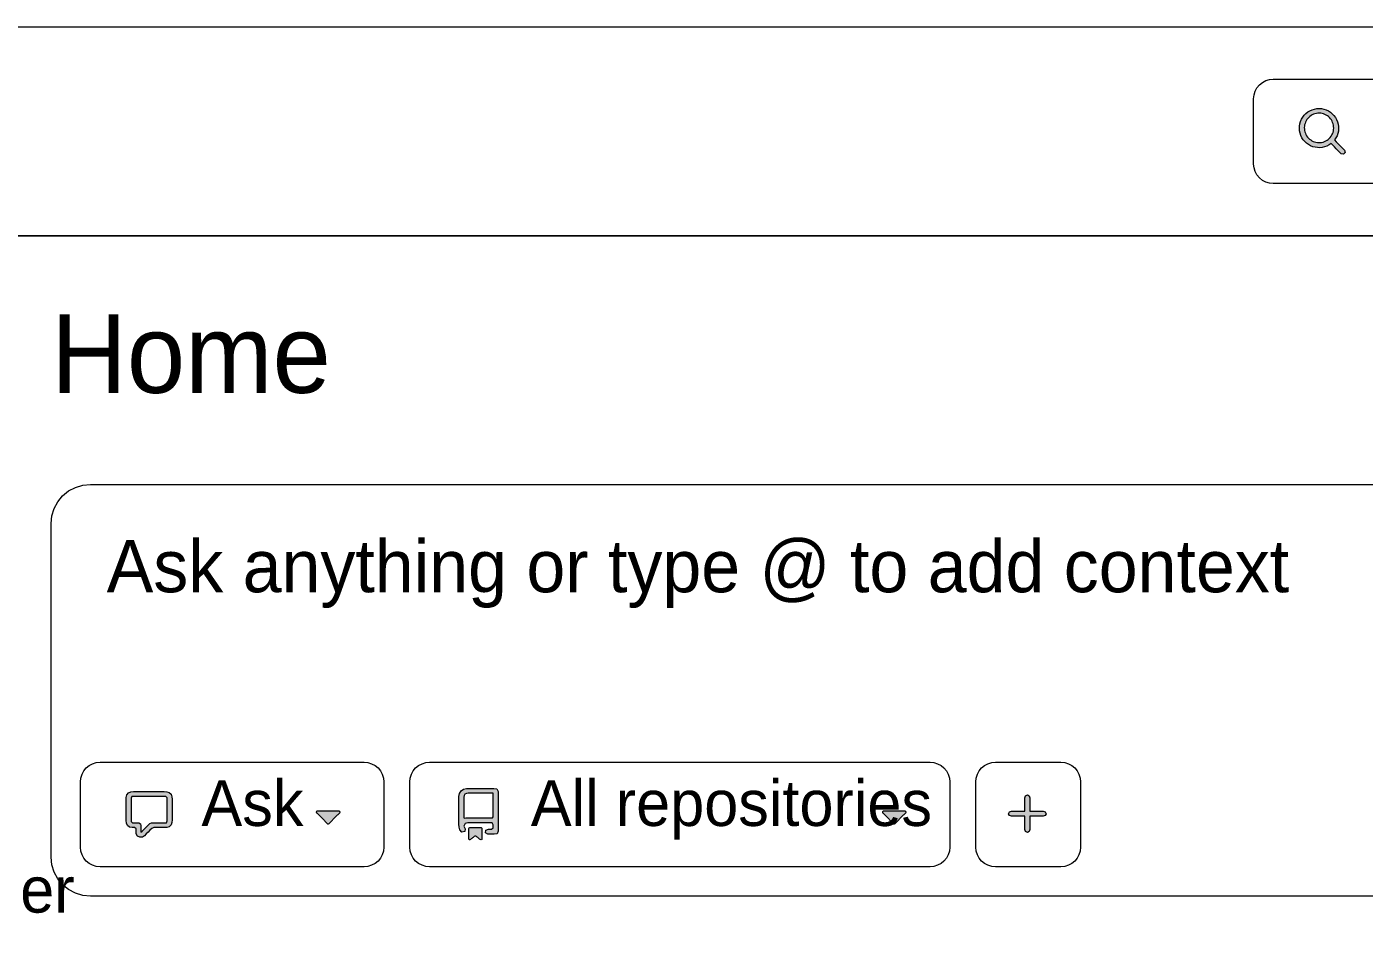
# Model space of a CAD drawing. Extents: x 0 to 2255, y 0 to 8703.
# Drawn here: x 336.5 to 745.8, y 8423.2 to 8703 of the extents above; entities that cross this region are included whole.
import ezdxf

# ---------------------------------------------------------------- set-up
doc = ezdxf.new("R2010")
doc.units = 0
doc.layers.get('0').update_dxf_attribs({"lineweight": 0})
doc.styles.add('Mona Sans VF', font='Mona Sans VF.ttf')

msp = doc.modelspace()

# ---------------------------------------------------------------- hatches: boundary and pattern name
at = {"true_color": 0x9198a1}
h = msp.add_hatch(color=256, dxfattribs=at)
h.dxf.hatch_style = 1
h.paths.add_polyline_path([(735.68, 8667.26), (735.07, 8666.84), (734.42, 8666.51), (733.72, 8666.25), (733.01, 8666.08), (732.27, 8666.01), (731.54, 8666.02), (730.81, 8666.12), (730.09, 8666.31), (729.41, 8666.59), (728.77, 8666.94), (728.17, 8667.38), (727.63, 8667.88), (727.16, 8668.45), (726.76, 8669.07), (726.44, 8669.73), (726.21, 8670.43), (726.06, 8671.16), (726, 8671.89), (726.03, 8672.63), (726.16, 8673.35), (726.36, 8674.06), (726.66, 8674.74), (727.04, 8675.37), (727.49, 8675.95), (728.01, 8676.48), (728.58, 8676.93), (729.21, 8677.31), (729.89, 8677.62), (730.59, 8677.83), (731.32, 8677.96), (732.05, 8678), (732.79, 8677.95), (733.51, 8677.81), (734.21, 8677.58), (734.88, 8677.26), (735.5, 8676.87), (736.07, 8676.4), (736.58, 8675.87), (737.03, 8675.28), (737.39, 8674.64), (737.67, 8673.96), (737.87, 8673.25), (737.98, 8672.52), (738, 8671.78), (737.93, 8671.05), (737.76, 8670.33), (737.52, 8669.63), (737.18, 8668.98), (736.77, 8668.36), (737.22, 8667.84), (737.74, 8667.32), (738.27, 8666.79), (738.79, 8666.27), (739.31, 8665.75), (739.83, 8665.23), (739.99, 8664.54), (739.51, 8664.02), (738.81, 8664.14), (738.29, 8664.65), (737.77, 8665.17), (737.24, 8665.7), (736.72, 8666.22), (736.2, 8666.74), (735.68, 8667.26)])
h.paths.add_polyline_path([(736.5, 8672), (736.48, 8672.44), (736.43, 8672.88), (736.33, 8673.31), (736.18, 8673.73), (736, 8674.13), (735.78, 8674.51), (735.52, 8674.87), (735.23, 8675.2), (734.91, 8675.5), (734.56, 8675.77), (734.18, 8676), (733.78, 8676.2), (733.37, 8676.35), (732.94, 8676.47), (732.51, 8676.54), (732.07, 8676.57), (731.63, 8676.55), (731.19, 8676.49), (730.76, 8676.39), (730.34, 8676.25), (729.94, 8676.07), (729.56, 8675.84), (729.2, 8675.59), (728.87, 8675.29), (728.57, 8674.97), (728.3, 8674.62), (728.07, 8674.25), (727.87, 8673.85), (727.72, 8673.44), (727.6, 8673.01), (727.53, 8672.57), (727.5, 8672.13), (727.52, 8671.69), (727.58, 8671.25), (727.68, 8670.82), (727.82, 8670.41), (728, 8670), (728.22, 8669.62), (728.48, 8669.26), (728.77, 8668.93), (729.1, 8668.63), (729.45, 8668.36), (729.82, 8668.13), (730.22, 8667.94), (730.63, 8667.78), (731.06, 8667.67), (731.49, 8667.6), (731.93, 8667.57), (732.38, 8667.58), (732.81, 8667.64), (733.24, 8667.74), (733.66, 8667.88), (734.06, 8668.07), (734.45, 8668.29), (734.8, 8668.55), (735.14, 8668.84), (735.44, 8669.16), (735.7, 8669.51), (735.94, 8669.89), (736.13, 8670.28), (736.29, 8670.7), (736.4, 8671.12), (736.47, 8671.56), (736.5, 8672)])
h = msp.add_hatch(color=256, dxfattribs=at)
h.dxf.hatch_style = 1
h.paths.add_polyline_path([(367, 8467.25), (367.17, 8468.01), (367.67, 8468.62), (368.37, 8468.96), (369.16, 8469), (369.95, 8469), (370.74, 8469), (371.53, 8469), (372.32, 8469), (373.11, 8469), (373.9, 8469), (374.69, 8469), (375.48, 8469), (376.27, 8469), (377.06, 8469), (377.85, 8469), (378.64, 8469), (379.43, 8468.99), (380.17, 8468.74), (380.73, 8468.19), (380.99, 8467.45), (381, 8466.66), (381, 8465.87), (381, 8465.08), (381, 8464.29), (381, 8463.5), (381, 8462.71), (381, 8461.92), (381, 8461.13), (381, 8460.34), (380.99, 8459.55), (380.73, 8458.82), (380.17, 8458.26), (379.43, 8458.01), (378.64, 8458), (377.85, 8458), (377.06, 8458), (376.27, 8458), (375.48, 8458), (374.8, 8457.74), (374.24, 8457.18), (373.68, 8456.62), (373.13, 8456.07), (372.57, 8455.51), (371.92, 8455.08), (371.14, 8455.04), (370.45, 8455.41), (370.05, 8456.08), (370, 8456.86), (370, 8457.65), (369.56, 8458), (368.77, 8458), (368, 8458.17), (367.39, 8458.65), (367.04, 8459.36), (367, 8460.14), (367, 8460.93), (367, 8461.72), (367, 8462.51), (367, 8463.3), (367, 8464.09), (367, 8464.88), (367, 8465.67), (367, 8466.46), (367, 8467.25)])
h.paths.add_polyline_path([(368.75, 8467.5), (368.5, 8467), (368.5, 8466.35), (368.5, 8465.7), (368.5, 8465.06), (368.5, 8464.41), (368.5, 8463.76), (368.5, 8463.12), (368.5, 8462.47), (368.5, 8461.82), (368.5, 8461.18), (368.5, 8460.53), (368.5, 8459.88), (368.87, 8459.5), (369.52, 8459.5), (370.16, 8459.5), (370.81, 8459.5), (371.36, 8459.19), (371.5, 8458.58), (371.5, 8457.93), (371.5, 8457.28), (371.5, 8456.64), (371.9, 8456.96), (372.36, 8457.42), (372.82, 8457.88), (373.27, 8458.33), (373.73, 8458.79), (374.19, 8459.25), (374.76, 8459.5), (375.41, 8459.5), (376.06, 8459.5), (376.7, 8459.5), (377.35, 8459.5), (377.99, 8459.5), (378.64, 8459.5), (379.29, 8459.5), (379.5, 8460.04), (379.5, 8460.69), (379.5, 8461.33), (379.5, 8461.98), (379.5, 8462.63), (379.5, 8463.27), (379.5, 8463.92), (379.5, 8464.57), (379.5, 8465.21), (379.5, 8465.86), (379.5, 8466.51), (379.5, 8467.15), (379.09, 8467.5), (378.45, 8467.5), (377.8, 8467.5), (377.15, 8467.5), (376.51, 8467.5), (375.86, 8467.5), (375.21, 8467.5), (374.57, 8467.5), (373.92, 8467.5), (373.28, 8467.5), (372.63, 8467.5), (371.98, 8467.5), (371.34, 8467.5), (370.69, 8467.5), (370.04, 8467.5), (369.4, 8467.5), (368.75, 8467.5)])
h = msp.add_hatch(color=256, dxfattribs=at)
h.dxf.hatch_style = 1
h.paths.add_polyline_path([(468.8, 8467.5), (468.97, 8468.41), (469.46, 8469.2), (470.21, 8469.75), (471.11, 8469.99), (472.04, 8470), (472.97, 8470), (473.91, 8470), (474.84, 8470), (475.78, 8470), (476.71, 8470), (477.64, 8470), (478.58, 8470), (479.51, 8470), (480.43, 8469.9), (480.8, 8469.09), (480.8, 8468.16), (480.8, 8467.23), (480.8, 8466.29), (480.8, 8465.36), (480.8, 8464.42), (480.8, 8463.49), (480.8, 8462.56), (480.8, 8461.62), (480.8, 8460.69), (480.8, 8459.75), (480.8, 8458.82), (480.8, 8457.89), (480.8, 8456.95), (480.47, 8456.13), (479.56, 8456), (478.62, 8456), (477.69, 8456), (476.89, 8456.38), (476.99, 8457.25), (477.85, 8457.5), (478.78, 8457.5), (479.3, 8457.92), (479.3, 8458.86), (479.01, 8459.5), (478.07, 8459.5), (477.14, 8459.5), (476.21, 8459.5), (475.27, 8459.5), (474.34, 8459.5), (473.4, 8459.5), (472.47, 8459.5), (471.53, 8459.5), (470.66, 8459.27), (470.3, 8458.44), (470.71, 8457.62), (470.59, 8456.76), (469.73, 8456.59), (469.11, 8457.28), (468.82, 8458.16), (468.8, 8459.09), (468.8, 8460.03), (468.8, 8460.96), (468.8, 8461.9), (468.8, 8462.83), (468.8, 8463.76), (468.8, 8464.7), (468.8, 8465.63), (468.8, 8466.57), (468.8, 8467.5)])
h.paths.add_polyline_path([(479.3, 8468.5), (478.78, 8468.5), (478.27, 8468.5), (477.76, 8468.5), (477.25, 8468.5), (476.73, 8468.5), (476.22, 8468.5), (475.71, 8468.5), (475.2, 8468.5), (474.68, 8468.5), (474.17, 8468.5), (473.66, 8468.5), (473.15, 8468.5), (472.63, 8468.5), (472.12, 8468.5), (471.61, 8468.5), (471.1, 8468.48), (470.64, 8468.26), (470.36, 8467.84), (470.3, 8467.33), (470.3, 8466.82), (470.3, 8466.31), (470.3, 8465.79), (470.3, 8465.28), (470.3, 8464.77), (470.3, 8464.26), (470.3, 8463.74), (470.3, 8463.23), (470.3, 8462.72), (470.3, 8462.2), (470.3, 8461.69), (470.3, 8461.18), (470.41, 8460.84), (470.91, 8460.97), (471.42, 8461), (471.93, 8461), (472.44, 8461), (472.96, 8461), (473.47, 8461), (473.98, 8461), (474.49, 8461), (475.01, 8461), (475.52, 8461), (476.03, 8461), (476.54, 8461), (477.06, 8461), (477.57, 8461), (478.08, 8461), (478.59, 8461), (479.11, 8461), (479.3, 8461.32), (479.3, 8461.84), (479.3, 8462.35), (479.3, 8462.86), (479.3, 8463.37), (479.3, 8463.89), (479.3, 8464.4), (479.3, 8464.91), (479.3, 8465.42), (479.3, 8465.94), (479.3, 8466.45), (479.3, 8466.96), (479.3, 8467.47), (479.3, 8467.99), (479.3, 8468.5)])
h.paths.add_polyline_path([(471.8, 8457.75), (471.91, 8457.96), (472.15, 8458), (472.4, 8458), (472.64, 8458), (472.89, 8458), (473.14, 8458), (473.39, 8458), (473.63, 8458), (473.88, 8458), (474.13, 8458), (474.38, 8458), (474.62, 8458), (474.87, 8458), (475.12, 8458), (475.37, 8458), (475.61, 8457.99), (475.78, 8457.83), (475.8, 8457.58), (475.8, 8457.33), (475.8, 8457.09), (475.8, 8456.84), (475.8, 8456.59), (475.8, 8456.34), (475.8, 8456.1), (475.8, 8455.85), (475.8, 8455.6), (475.8, 8455.35), (475.8, 8455.11), (475.8, 8454.86), (475.8, 8454.61), (475.76, 8454.37), (475.56, 8454.25), (475.33, 8454.35), (475.14, 8454.5), (474.94, 8454.64), (474.74, 8454.79), (474.54, 8454.94), (474.34, 8455.09), (474.15, 8455.24), (473.95, 8455.39), (473.71, 8455.42), (473.51, 8455.28), (473.31, 8455.14), (473.11, 8454.99), (472.92, 8454.84), (472.72, 8454.69), (472.52, 8454.54), (472.32, 8454.39), (472.12, 8454.26), (471.88, 8454.31), (471.8, 8454.53), (471.8, 8454.78), (471.8, 8455.03), (471.8, 8455.28), (471.8, 8455.52), (471.8, 8455.77), (471.8, 8456.02), (471.8, 8456.27), (471.8, 8456.51), (471.8, 8456.76), (471.8, 8457.01), (471.8, 8457.26), (471.8, 8457.5), (471.8, 8457.75)])
h = msp.add_hatch(color=256, dxfattribs=at)
h.dxf.hatch_style = 1
h.paths.add_polyline_path([(642.75, 8468), (643.34, 8467.71), (643.5, 8467.07), (643.5, 8466.39), (643.5, 8465.71), (643.5, 8465.04), (643.5, 8464.36), (643.5, 8463.68), (643.5, 8463), (644.18, 8463), (644.86, 8463), (645.54, 8463), (646.21, 8463), (646.89, 8463), (647.57, 8463), (648.21, 8462.84), (648.5, 8462.25), (648.21, 8461.66), (647.57, 8461.5), (646.89, 8461.5), (646.21, 8461.5), (645.54, 8461.5), (644.86, 8461.5), (644.18, 8461.5), (643.5, 8461.5), (643.5, 8460.82), (643.5, 8460.14), (643.5, 8459.46), (643.5, 8458.79), (643.5, 8458.11), (643.5, 8457.43), (643.34, 8456.79), (642.75, 8456.5), (642.16, 8456.79), (642, 8457.43), (642, 8458.11), (642, 8458.79), (642, 8459.46), (642, 8460.14), (642, 8460.82), (642, 8461.5), (641.32, 8461.5), (640.64, 8461.5), (639.96, 8461.5), (639.29, 8461.5), (638.61, 8461.5), (637.93, 8461.5), (637.29, 8461.66), (637, 8462.25), (637.29, 8462.84), (637.93, 8463), (638.61, 8463), (639.29, 8463), (639.96, 8463), (640.64, 8463), (641.32, 8463), (642, 8463), (642, 8463.68), (642, 8464.36), (642, 8465.04), (642, 8465.71), (642, 8466.39), (642, 8467.07), (642.16, 8467.71), (642.75, 8468)])
h = msp.add_hatch(color=256, dxfattribs=at)
h.dxf.hatch_style = 1
h.paths.add_polyline_path([(425.22, 8462.57), (425.42, 8462.37), (425.62, 8462.18), (425.82, 8461.98), (426.02, 8461.78), (426.22, 8461.58), (426.42, 8461.38), (426.61, 8461.18), (426.81, 8460.98), (427.01, 8460.79), (427.21, 8460.59), (427.41, 8460.39), (427.61, 8460.19), (427.8, 8459.99), (428, 8459.79), (428.2, 8459.59), (428.4, 8459.4), (428.6, 8459.2), (428.85, 8459.11), (429.07, 8459.28), (429.27, 8459.47), (429.47, 8459.67), (429.67, 8459.87), (429.87, 8460.07), (430.06, 8460.27), (430.26, 8460.47), (430.46, 8460.67), (430.66, 8460.86), (430.86, 8461.06), (431.06, 8461.26), (431.26, 8461.46), (431.45, 8461.66), (431.65, 8461.86), (431.85, 8462.05), (432.05, 8462.25), (432.25, 8462.45), (432.43, 8462.66), (432.37, 8462.92), (432.11, 8463), (431.83, 8463), (431.55, 8463), (431.27, 8463), (430.99, 8463), (430.71, 8463), (430.43, 8463), (430.15, 8463), (429.87, 8463), (429.58, 8463), (429.3, 8463), (429.02, 8463), (428.74, 8463), (428.46, 8463), (428.18, 8463), (427.9, 8463), (427.62, 8463), (427.34, 8463), (427.06, 8463), (426.78, 8463), (426.5, 8463), (426.21, 8463), (425.93, 8463), (425.65, 8463), (425.37, 8463), (425.16, 8462.83), (425.22, 8462.57)])
h = msp.add_hatch(color=256, dxfattribs=at)
h.dxf.hatch_style = 1
h.paths.add_polyline_path([(598.43, 8462.57), (598.63, 8462.37), (598.82, 8462.18), (599.02, 8461.98), (599.22, 8461.78), (599.42, 8461.58), (599.62, 8461.38), (599.82, 8461.18), (600.02, 8460.98), (600.21, 8460.79), (600.41, 8460.59), (600.61, 8460.39), (600.81, 8460.19), (601.01, 8459.99), (601.21, 8459.79), (601.41, 8459.59), (601.6, 8459.4), (601.8, 8459.2), (602.05, 8459.11), (602.28, 8459.28), (602.47, 8459.47), (602.67, 8459.67), (602.87, 8459.87), (603.07, 8460.07), (603.27, 8460.27), (603.47, 8460.47), (603.67, 8460.67), (603.86, 8460.86), (604.06, 8461.06), (604.26, 8461.26), (604.46, 8461.46), (604.66, 8461.66), (604.86, 8461.86), (605.05, 8462.05), (605.25, 8462.25), (605.45, 8462.45), (605.63, 8462.66), (605.58, 8462.92), (605.31, 8463), (605.03, 8463), (604.75, 8463), (604.47, 8463), (604.19, 8463), (603.91, 8463), (603.63, 8463), (603.35, 8463), (603.07, 8463), (602.79, 8463), (602.51, 8463), (602.23, 8463), (601.95, 8463), (601.66, 8463), (601.38, 8463), (601.1, 8463), (600.82, 8463), (600.54, 8463), (600.26, 8463), (599.98, 8463), (599.7, 8463), (599.42, 8463), (599.14, 8463), (598.86, 8463), (598.58, 8463), (598.37, 8462.83), (598.43, 8462.57)])

# ---------------------------------------------------------------- linework, layer by layer
at = {"true_color": 0x0d1117}
for points in [[(0, 8703), (1280, 8703), (1280, 0.44), (0, 0.44), (0, 8703)], [(0, 8639), (1280, 8639), (1280, 0.44), (0, 0.44), (0, 8639)]]:
    msp.add_lwpolyline(points, dxfattribs=at)
at = {"true_color": 0x010409}
for points in [[(0, 8703), (1280, 8703), (1280, 8639), (0, 8639), (0, 8703)], [(0, 8639), (1280, 8639), (1280, 0.44), (0, 0.44), (0, 8639)]]:
    msp.add_lwpolyline(points, dxfattribs=at)
at = {"true_color": 0x3d444d}
for points in [[(897, 8655), (718, 8655), (718, 8655), (716.83, 8655.12), (715.7, 8655.46), (714.67, 8656.01), (713.76, 8656.76), (713.01, 8657.67), (712.46, 8658.7), (712.12, 8659.83), (712, 8661), (712, 8681), (712, 8681), (712.12, 8682.17), (712.46, 8683.3), (713.01, 8684.33), (713.76, 8685.24), (714.67, 8685.99), (715.7, 8686.54), (716.83, 8686.88), (718, 8687), (718, 8687)], [(718, 8687), (897, 8687)], [(992.03, 8437), (356, 8437), (356, 8437), (353.66, 8437.23), (351.41, 8437.91), (349.33, 8439.02), (347.51, 8440.51), (346.02, 8442.33), (344.91, 8444.41), (344.23, 8446.66), (344, 8449), (344, 8551), (344, 8551), (344.23, 8553.34), (344.91, 8555.59), (346.02, 8557.67), (347.51, 8559.49), (349.33, 8560.98), (351.41, 8562.09), (353.66, 8562.77), (356, 8563), (356, 8563)], [(356, 8563), (992.03, 8563)], [(359, 8478), (439.8, 8478), (439.8, 8478), (440.97, 8477.88), (442.09, 8477.54), (443.13, 8476.99), (444.04, 8476.24), (444.79, 8475.33), (445.34, 8474.3), (445.68, 8473.17), (445.8, 8472), (445.8, 8452), (445.8, 8452), (445.68, 8450.83), (445.34, 8449.7), (444.79, 8448.67), (444.04, 8447.76), (443.13, 8447.01), (442.09, 8446.46), (440.97, 8446.12), (439.8, 8446), (359, 8446), (359, 8446), (357.83, 8446.12), (356.7, 8446.46), (355.67, 8447.01), (354.76, 8447.76), (354.01, 8448.67), (353.46, 8449.7), (353.12, 8450.83), (353, 8452), (353, 8472), (353, 8472), (353.12, 8473.17), (353.46, 8474.3), (354.01, 8475.33), (354.76, 8476.24), (355.67, 8476.99), (356.7, 8477.54), (357.83, 8477.88), (359, 8478), (359, 8478)], [(459.8, 8478), (613, 8478), (613, 8478), (614.17, 8477.88), (615.3, 8477.54), (616.33, 8476.99), (617.24, 8476.24), (617.99, 8475.33), (618.54, 8474.3), (618.88, 8473.17), (619, 8472), (619, 8452), (619, 8452), (618.88, 8450.83), (618.54, 8449.7), (617.99, 8448.67), (617.24, 8447.76), (616.33, 8447.01), (615.3, 8446.46), (614.17, 8446.12), (613, 8446), (459.8, 8446), (459.8, 8446), (458.63, 8446.12), (457.5, 8446.46), (456.46, 8447.01), (455.55, 8447.76), (454.81, 8448.67), (454.25, 8449.7), (453.91, 8450.83), (453.8, 8452), (453.8, 8472), (453.8, 8472), (453.91, 8473.17), (454.25, 8474.3), (454.81, 8475.33), (455.55, 8476.24), (456.46, 8476.99), (457.5, 8477.54), (458.63, 8477.88), (459.8, 8478), (459.8, 8478)], [(633, 8478), (653, 8478), (653, 8478), (654.17, 8477.88), (655.3, 8477.54), (656.33, 8476.99), (657.24, 8476.24), (657.99, 8475.33), (658.54, 8474.3), (658.88, 8473.17), (659, 8472), (659, 8452), (659, 8452), (658.88, 8450.83), (658.54, 8449.7), (657.99, 8448.67), (657.24, 8447.76), (656.33, 8447.01), (655.3, 8446.46), (654.17, 8446.12), (653, 8446), (633, 8446), (633, 8446), (631.83, 8446.12), (630.7, 8446.46), (629.67, 8447.01), (628.76, 8447.76), (628.01, 8448.67), (627.46, 8449.7), (627.12, 8450.83), (627, 8452), (627, 8472), (627, 8472), (627.12, 8473.17), (627.46, 8474.3), (628.01, 8475.33), (628.76, 8476.24), (629.67, 8476.99), (630.7, 8477.54), (631.83, 8477.88), (633, 8478), (633, 8478)]]:
    msp.add_lwpolyline(points, dxfattribs=at)
at = {"true_color": 0x9198a1}
for points in [[(735.68, 8667.26), (735.07, 8666.84), (734.42, 8666.51), (733.72, 8666.25), (733.01, 8666.08), (732.27, 8666.01), (731.54, 8666.02), (730.81, 8666.12), (730.09, 8666.31), (729.41, 8666.59), (728.77, 8666.94), (728.17, 8667.38), (727.63, 8667.88), (727.16, 8668.45), (726.76, 8669.07), (726.44, 8669.73), (726.21, 8670.43), (726.06, 8671.16), (726, 8671.89), (726.03, 8672.63), (726.16, 8673.35), (726.36, 8674.06), (726.66, 8674.74), (727.04, 8675.37), (727.49, 8675.95), (728.01, 8676.48), (728.58, 8676.93), (729.21, 8677.31), (729.89, 8677.62), (730.59, 8677.83), (731.32, 8677.96), (732.05, 8678), (732.79, 8677.95), (733.51, 8677.81), (734.21, 8677.58), (734.88, 8677.26), (735.5, 8676.87), (736.07, 8676.4), (736.58, 8675.87), (737.03, 8675.28), (737.39, 8674.64), (737.67, 8673.96), (737.87, 8673.25), (737.98, 8672.52), (738, 8671.78), (737.93, 8671.05), (737.76, 8670.33), (737.52, 8669.63), (737.18, 8668.98), (736.77, 8668.36), (737.22, 8667.84), (737.74, 8667.32), (738.27, 8666.79), (738.79, 8666.27), (739.31, 8665.75), (739.83, 8665.23), (739.99, 8664.54), (739.51, 8664.02), (738.81, 8664.14), (738.29, 8664.65), (737.77, 8665.17), (737.24, 8665.7), (736.72, 8666.22), (736.2, 8666.74), (735.68, 8667.26), (735.68, 8667.26)], [(736.5, 8672), (736.48, 8672.44), (736.43, 8672.88), (736.33, 8673.31), (736.18, 8673.73), (736, 8674.13), (735.78, 8674.51), (735.52, 8674.87), (735.23, 8675.2), (734.91, 8675.5), (734.56, 8675.77), (734.18, 8676), (733.78, 8676.2), (733.37, 8676.35), (732.94, 8676.47), (732.51, 8676.54), (732.07, 8676.57), (731.63, 8676.55), (731.19, 8676.49), (730.76, 8676.39), (730.34, 8676.25), (729.94, 8676.07), (729.56, 8675.84), (729.2, 8675.59), (728.87, 8675.29), (728.57, 8674.97), (728.3, 8674.62), (728.07, 8674.25), (727.87, 8673.85), (727.72, 8673.44), (727.6, 8673.01), (727.53, 8672.57), (727.5, 8672.13), (727.52, 8671.69), (727.58, 8671.25), (727.68, 8670.82), (727.82, 8670.41), (728, 8670), (728.22, 8669.62), (728.48, 8669.26), (728.77, 8668.93), (729.1, 8668.63), (729.45, 8668.36), (729.82, 8668.13), (730.22, 8667.94), (730.63, 8667.78), (731.06, 8667.67), (731.49, 8667.6), (731.93, 8667.57), (732.38, 8667.58), (732.81, 8667.64), (733.24, 8667.74), (733.66, 8667.88), (734.06, 8668.07), (734.45, 8668.29), (734.8, 8668.55), (735.14, 8668.84), (735.44, 8669.16), (735.7, 8669.51), (735.94, 8669.89), (736.13, 8670.28), (736.29, 8670.7), (736.4, 8671.12), (736.47, 8671.56), (736.5, 8672), (736.5, 8672)], [(367, 8467.25), (367.17, 8468.01), (367.67, 8468.62), (368.37, 8468.96), (369.16, 8469), (369.95, 8469), (370.74, 8469), (371.53, 8469), (372.32, 8469), (373.11, 8469), (373.9, 8469), (374.69, 8469), (375.48, 8469), (376.27, 8469), (377.06, 8469), (377.85, 8469), (378.64, 8469), (379.43, 8468.99), (380.17, 8468.74), (380.73, 8468.19), (380.99, 8467.45), (381, 8466.66), (381, 8465.87), (381, 8465.08), (381, 8464.29), (381, 8463.5), (381, 8462.71), (381, 8461.92), (381, 8461.13), (381, 8460.34), (380.99, 8459.55), (380.73, 8458.82), (380.17, 8458.26), (379.43, 8458.01), (378.64, 8458), (377.85, 8458), (377.06, 8458), (376.27, 8458), (375.48, 8458), (374.8, 8457.74), (374.24, 8457.18), (373.68, 8456.62), (373.13, 8456.07), (372.57, 8455.51), (371.92, 8455.08), (371.14, 8455.04), (370.45, 8455.41), (370.05, 8456.08), (370, 8456.86), (370, 8457.65), (369.56, 8458), (368.77, 8458), (368, 8458.17), (367.39, 8458.65), (367.04, 8459.36), (367, 8460.14), (367, 8460.93), (367, 8461.72), (367, 8462.51), (367, 8463.3), (367, 8464.09), (367, 8464.88), (367, 8465.67), (367, 8466.46), (367, 8467.25), (367, 8467.25)], [(468.8, 8467.5), (468.97, 8468.41), (469.46, 8469.2), (470.21, 8469.75), (471.11, 8469.99), (472.04, 8470), (472.97, 8470), (473.91, 8470), (474.84, 8470), (475.78, 8470), (476.71, 8470), (477.64, 8470), (478.58, 8470), (479.51, 8470), (480.43, 8469.9), (480.8, 8469.09), (480.8, 8468.16), (480.8, 8467.23), (480.8, 8466.29), (480.8, 8465.36), (480.8, 8464.42), (480.8, 8463.49), (480.8, 8462.56), (480.8, 8461.62), (480.8, 8460.69), (480.8, 8459.75), (480.8, 8458.82), (480.8, 8457.89), (480.8, 8456.95), (480.47, 8456.13), (479.56, 8456), (478.62, 8456), (477.69, 8456), (476.89, 8456.38), (476.99, 8457.25), (477.85, 8457.5), (478.78, 8457.5), (479.3, 8457.92), (479.3, 8458.86), (479.01, 8459.5), (478.07, 8459.5), (477.14, 8459.5), (476.21, 8459.5), (475.27, 8459.5), (474.34, 8459.5), (473.4, 8459.5), (472.47, 8459.5), (471.53, 8459.5), (470.66, 8459.27), (470.3, 8458.44), (470.71, 8457.62), (470.59, 8456.76), (469.73, 8456.59), (469.11, 8457.28), (468.82, 8458.16), (468.8, 8459.09), (468.8, 8460.03), (468.8, 8460.96), (468.8, 8461.9), (468.8, 8462.83), (468.8, 8463.76), (468.8, 8464.7), (468.8, 8465.63), (468.8, 8466.57), (468.8, 8467.5), (468.8, 8467.5)], [(368.75, 8467.5), (368.5, 8467), (368.5, 8466.35), (368.5, 8465.7), (368.5, 8465.06), (368.5, 8464.41), (368.5, 8463.76), (368.5, 8463.12), (368.5, 8462.47), (368.5, 8461.82), (368.5, 8461.18), (368.5, 8460.53), (368.5, 8459.88), (368.87, 8459.5), (369.52, 8459.5), (370.16, 8459.5), (370.81, 8459.5), (371.36, 8459.19), (371.5, 8458.58), (371.5, 8457.93), (371.5, 8457.28), (371.5, 8456.64), (371.9, 8456.96), (372.36, 8457.42), (372.82, 8457.88), (373.27, 8458.33), (373.73, 8458.79), (374.19, 8459.25), (374.76, 8459.5), (375.41, 8459.5), (376.06, 8459.5), (376.7, 8459.5), (377.35, 8459.5), (377.99, 8459.5), (378.64, 8459.5), (379.29, 8459.5), (379.5, 8460.04), (379.5, 8460.69), (379.5, 8461.33), (379.5, 8461.98), (379.5, 8462.63), (379.5, 8463.27), (379.5, 8463.92), (379.5, 8464.57), (379.5, 8465.21), (379.5, 8465.86), (379.5, 8466.51), (379.5, 8467.15), (379.09, 8467.5), (378.45, 8467.5), (377.8, 8467.5), (377.15, 8467.5), (376.51, 8467.5), (375.86, 8467.5), (375.21, 8467.5), (374.57, 8467.5), (373.92, 8467.5), (373.28, 8467.5), (372.63, 8467.5), (371.98, 8467.5), (371.34, 8467.5), (370.69, 8467.5), (370.04, 8467.5), (369.4, 8467.5), (368.75, 8467.5), (368.75, 8467.5)], [(479.3, 8468.5), (478.78, 8468.5), (478.27, 8468.5), (477.76, 8468.5), (477.25, 8468.5), (476.73, 8468.5), (476.22, 8468.5), (475.71, 8468.5), (475.2, 8468.5), (474.68, 8468.5), (474.17, 8468.5), (473.66, 8468.5), (473.15, 8468.5), (472.63, 8468.5), (472.12, 8468.5), (471.61, 8468.5), (471.1, 8468.48), (470.64, 8468.26), (470.36, 8467.84), (470.3, 8467.33), (470.3, 8466.82), (470.3, 8466.31), (470.3, 8465.79), (470.3, 8465.28), (470.3, 8464.77), (470.3, 8464.26), (470.3, 8463.74), (470.3, 8463.23), (470.3, 8462.72), (470.3, 8462.2), (470.3, 8461.69), (470.3, 8461.18), (470.41, 8460.84), (470.91, 8460.97), (471.42, 8461), (471.93, 8461), (472.44, 8461), (472.96, 8461), (473.47, 8461), (473.98, 8461), (474.49, 8461), (475.01, 8461), (475.52, 8461), (476.03, 8461), (476.54, 8461), (477.06, 8461), (477.57, 8461), (478.08, 8461), (478.59, 8461), (479.11, 8461), (479.3, 8461.32), (479.3, 8461.84), (479.3, 8462.35), (479.3, 8462.86), (479.3, 8463.37), (479.3, 8463.89), (479.3, 8464.4), (479.3, 8464.91), (479.3, 8465.42), (479.3, 8465.94), (479.3, 8466.45), (479.3, 8466.96), (479.3, 8467.47), (479.3, 8467.99), (479.3, 8468.5), (479.3, 8468.5)], [(642.75, 8468), (643.34, 8467.71), (643.5, 8467.07), (643.5, 8466.39), (643.5, 8465.71), (643.5, 8465.04), (643.5, 8464.36), (643.5, 8463.68), (643.5, 8463), (644.18, 8463), (644.86, 8463), (645.54, 8463), (646.21, 8463), (646.89, 8463), (647.57, 8463), (648.21, 8462.84), (648.5, 8462.25), (648.21, 8461.66), (647.57, 8461.5), (646.89, 8461.5), (646.21, 8461.5), (645.54, 8461.5), (644.86, 8461.5), (644.18, 8461.5), (643.5, 8461.5), (643.5, 8460.82), (643.5, 8460.14), (643.5, 8459.46), (643.5, 8458.79), (643.5, 8458.11), (643.5, 8457.43), (643.34, 8456.79), (642.75, 8456.5), (642.16, 8456.79), (642, 8457.43), (642, 8458.11), (642, 8458.79), (642, 8459.46), (642, 8460.14), (642, 8460.82), (642, 8461.5), (641.32, 8461.5), (640.64, 8461.5), (639.96, 8461.5), (639.29, 8461.5), (638.61, 8461.5), (637.93, 8461.5), (637.29, 8461.66), (637, 8462.25), (637.29, 8462.84), (637.93, 8463), (638.61, 8463), (639.29, 8463), (639.96, 8463), (640.64, 8463), (641.32, 8463), (642, 8463), (642, 8463.68), (642, 8464.36), (642, 8465.04), (642, 8465.71), (642, 8466.39), (642, 8467.07), (642.16, 8467.71), (642.75, 8468), (642.75, 8468)], [(425.22, 8462.57), (425.42, 8462.37), (425.62, 8462.18), (425.82, 8461.98), (426.02, 8461.78), (426.22, 8461.58), (426.42, 8461.38), (426.61, 8461.18), (426.81, 8460.98), (427.01, 8460.79), (427.21, 8460.59), (427.41, 8460.39), (427.61, 8460.19), (427.8, 8459.99), (428, 8459.79), (428.2, 8459.59), (428.4, 8459.4), (428.6, 8459.2), (428.85, 8459.11), (429.07, 8459.28), (429.27, 8459.47), (429.47, 8459.67), (429.67, 8459.87), (429.87, 8460.07), (430.06, 8460.27), (430.26, 8460.47), (430.46, 8460.67), (430.66, 8460.86), (430.86, 8461.06), (431.06, 8461.26), (431.26, 8461.46), (431.45, 8461.66), (431.65, 8461.86), (431.85, 8462.05), (432.05, 8462.25), (432.25, 8462.45), (432.43, 8462.66), (432.37, 8462.92), (432.11, 8463), (431.83, 8463), (431.55, 8463), (431.27, 8463), (430.99, 8463), (430.71, 8463), (430.43, 8463), (430.15, 8463), (429.87, 8463), (429.58, 8463), (429.3, 8463), (429.02, 8463), (428.74, 8463), (428.46, 8463), (428.18, 8463), (427.9, 8463), (427.62, 8463), (427.34, 8463), (427.06, 8463), (426.78, 8463), (426.5, 8463), (426.21, 8463), (425.93, 8463), (425.65, 8463), (425.37, 8463), (425.16, 8462.83), (425.22, 8462.57), (425.22, 8462.57)], [(598.43, 8462.57), (598.63, 8462.37), (598.82, 8462.18), (599.02, 8461.98), (599.22, 8461.78), (599.42, 8461.58), (599.62, 8461.38), (599.82, 8461.18), (600.02, 8460.98), (600.21, 8460.79), (600.41, 8460.59), (600.61, 8460.39), (600.81, 8460.19), (601.01, 8459.99), (601.21, 8459.79), (601.41, 8459.59), (601.6, 8459.4), (601.8, 8459.2), (602.05, 8459.11), (602.28, 8459.28), (602.47, 8459.47), (602.67, 8459.67), (602.87, 8459.87), (603.07, 8460.07), (603.27, 8460.27), (603.47, 8460.47), (603.67, 8460.67), (603.86, 8460.86), (604.06, 8461.06), (604.26, 8461.26), (604.46, 8461.46), (604.66, 8461.66), (604.86, 8461.86), (605.05, 8462.05), (605.25, 8462.25), (605.45, 8462.45), (605.63, 8462.66), (605.58, 8462.92), (605.31, 8463), (605.03, 8463), (604.75, 8463), (604.47, 8463), (604.19, 8463), (603.91, 8463), (603.63, 8463), (603.35, 8463), (603.07, 8463), (602.79, 8463), (602.51, 8463), (602.23, 8463), (601.95, 8463), (601.66, 8463), (601.38, 8463), (601.1, 8463), (600.82, 8463), (600.54, 8463), (600.26, 8463), (599.98, 8463), (599.7, 8463), (599.42, 8463), (599.14, 8463), (598.86, 8463), (598.58, 8463), (598.37, 8462.83), (598.43, 8462.57), (598.43, 8462.57)], [(471.8, 8457.75), (471.91, 8457.96), (472.15, 8458), (472.4, 8458), (472.64, 8458), (472.89, 8458), (473.14, 8458), (473.39, 8458), (473.63, 8458), (473.88, 8458), (474.13, 8458), (474.38, 8458), (474.62, 8458), (474.87, 8458), (475.12, 8458), (475.37, 8458), (475.61, 8457.99), (475.78, 8457.83), (475.8, 8457.58), (475.8, 8457.33), (475.8, 8457.09), (475.8, 8456.84), (475.8, 8456.59), (475.8, 8456.34), (475.8, 8456.1), (475.8, 8455.85), (475.8, 8455.6), (475.8, 8455.35), (475.8, 8455.11), (475.8, 8454.86), (475.8, 8454.61), (475.76, 8454.37), (475.56, 8454.25), (475.33, 8454.35), (475.14, 8454.5), (474.94, 8454.64), (474.74, 8454.79), (474.54, 8454.94), (474.34, 8455.09), (474.15, 8455.24), (473.95, 8455.39), (473.71, 8455.42), (473.51, 8455.28), (473.31, 8455.14), (473.11, 8454.99), (472.92, 8454.84), (472.72, 8454.69), (472.52, 8454.54), (472.32, 8454.39), (472.12, 8454.26), (471.88, 8454.31), (471.8, 8454.53), (471.8, 8454.78), (471.8, 8455.03), (471.8, 8455.28), (471.8, 8455.52), (471.8, 8455.77), (471.8, 8456.02), (471.8, 8456.27), (471.8, 8456.51), (471.8, 8456.76), (471.8, 8457.01), (471.8, 8457.26), (471.8, 8457.5), (471.8, 8457.75), (471.8, 8457.75)]]:
    msp.add_lwpolyline(points, dxfattribs=at)

# ---------------------------------------------------------------- texts
at = {"true_color": 0xf0f6fc, "style": 'Mona Sans VF'}
for s, height, p in [('Home', 24, (344, 8591)), ('Ask', 14, (390, 8458.5)), ('All repositories', 14, (490.8, 8458.5)), ('web-component-designer', 14, (139.94, 8432))]:
    msp.add_text(s, height=height, dxfattribs=at).set_placement(p)
at = {"true_color": 0x9198a1, "style": 'Mona Sans VF'}
msp.add_text('Ask anything or type @ to add context', height=16, dxfattribs=at).set_placement((361, 8530))

doc.saveas('drawing.dxf')
